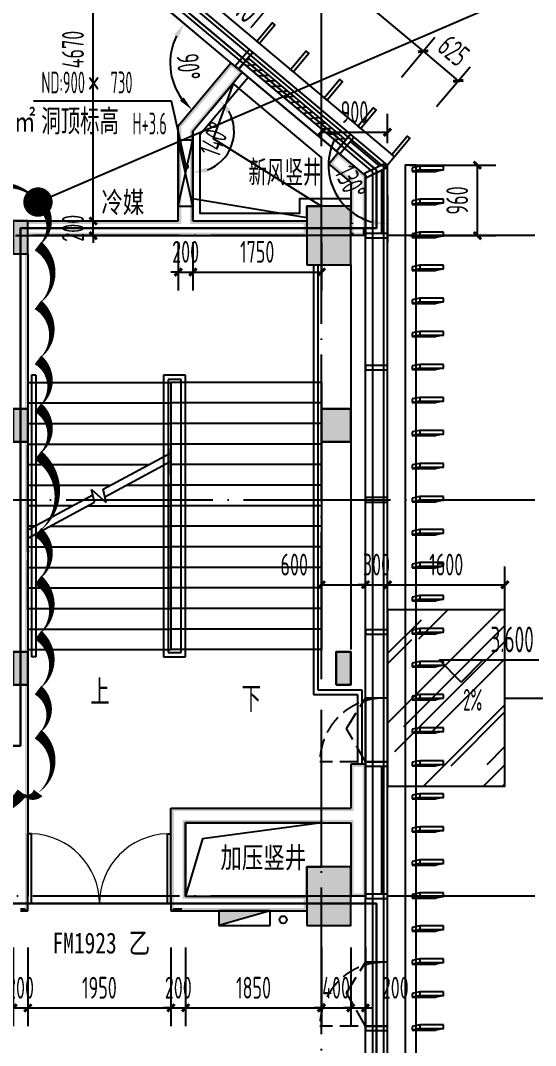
# Model space of a CAD drawing. Extents: x -228436 to 200315, y -41539 to 163917.
# Drawn here: x 53400 to 60417, y 69366 to 83331 of the extents above; entities that cross this region are included whole.
import ezdxf

# ---------------------------------------------------------------- set-up
doc = ezdxf.new("R2010")
doc.units = 0
doc.header["$LTSCALE"] = 1000
doc.header["$MEASUREMENT"] = 0
for name, pattern in [('13#楼幕墙$0$DASH', [0.35, 0.25, -0.1]), ('X-104 13#平面$0$ACAD_ISO05W100', [34, 24, -3, 0.5, -3, 0.5, -3]), ('X-104 13#平面$0$DOTE', [2.42, 2, -0.2, 0.02, -0.2])]:
    doc.linetypes.add(name, pattern=pattern)
for name, color, linetype in [('01-标注_尺寸', 124, 'Continuous'), ('01-标注_符号', 200, 'Continuous'), ('02-TEXT_标注', 130, 'Continuous'), ('13#楼幕墙$0$A-C_幕墙龙骨', 133, 'Continuous'), ('13#楼幕墙$0$A-C_玻璃幕墙', 140, 'Continuous'), ('13#楼幕墙$0$A-C_窗', 140, 'Continuous'), ('13#楼幕墙$0$A-TECH_结构', 21, 'Continuous'), ('13#楼幕墙$0$A-金属背板', 30, 'Continuous'), ('13#楼幕墙$0$D-铝板', 181, 'Continuous'), ('PUB_HATCH', 8, 'Continuous'), ('PUB_WALL', 9, 'Continuous'), ('X-104 13#平面$0$01-标注_标高', 200, 'Continuous'), ('X-104 13#平面$0$01-标注_符号', 200, 'Continuous'), ('X-104 13#平面$0$02-TEXT_房间', 7, 'Continuous'), ('X-104 13#平面$0$02-TEXT_标注', 130, 'Continuous'), ('X-104 13#平面$0$A-C_玻璃幕墙', 140, 'Continuous'), ('X-104 13#平面$0$A-E_栏杆', 232, 'Continuous'), ('X-104 13#平面$0$A-E_电梯', 171, 'Continuous'), ('X-104 13#平面$0$A-SUR_保温', 222, 'Continuous'), ('X-104 13#平面$0$A-TECH_暖通', 6, 'Continuous'), ('X-104 13#平面$0$A-TECH_水', 3, 'Continuous'), ('X-104 13#平面$0$A-TECH_结构', 21, 'Continuous'), ('X-104 13#平面$0$A_AXIS-轴线', 36, 'X-104 13#平面$0$DOTE'), ('X-104 13#平面$0$A_STR-砌块墙', 121, 'Continuous'), ('X-104 13#平面$0$A_STR-砼柱', 51, 'Continuous'), ('X-104 13#平面$0$DIM_SYMB', 3, 'Continuous'), ('X-104 13#平面$0$DOOR_FIRE', 220, 'Continuous'), ('X-104 13#平面$0$DOOR_FIRE_TEXT', 7, 'Continuous'), ('X-104 13#平面$0$EH_玻璃', 156, 'Continuous'), ('X-104 13#平面$0$PUB_TEXT', 7, 'Continuous'), ('X-104 13#平面$0$s-colu', 40, 'Continuous')]:
    doc.layers.add(name, color=color, linetype=linetype)
doc.layers.add('X-104 13#平面$0$000套内', color=226, linetype='Continuous', lineweight=30, plot=False)
doc.layers.add('X-104 13#平面$0$DIM_MODI', color=6, linetype='Continuous', plot=False)
doc.styles.add('_TCH_DIM', font='ros1.shx', dxfattribs={"width": 0.8, "bigfont": 'jd.shx'})
doc.styles.add('_TCH_DIM_T3', font='ros1.shx', dxfattribs={"width": 0.705882, "bigfont": 'jd.shx'})
doc.styles.add('X-104 13#平面$0$_TCH_DIM', font='ros1.shx', dxfattribs={"width": 0.8, "bigfont": 'jd.shx'})
doc.styles.add('X-104 13#平面$0$_TCH_SPACE', font='STXIHEI_0.TTF', dxfattribs={"width": 0.75, "height": 5})
doc.styles.add('X-104 13#平面$0$_TCH_WINDOW', font='STXIHEI_0.TTF', dxfattribs={"width": 0.75, "height": 3.5})
doc.styles.add('X-104 13#平面$0$Standard', font='ros1.shx', dxfattribs={"width": 0.75, "bigfont": 'jd.shx'})
doc.dimstyles.new('_TCH_ARCH&&100', dxfattribs={"dimtxt": 297.5, "dimasz": 100, "dimexe": 250, "dimexo": 300, "dimgap": 126.25, "dimtad": 1, "dimdec": 0, "dimzin": 0, "dimdsep": 46, "dimtxsty": '_TCH_DIM_T3', "dimblk": 'ARCHTICK', "dimcen": 0.09, "dimclrt": 7, "dimazin": 2, "dimtfac": 1, "dimtdec": 0, "dimtix": 1, "dimtmove": 2, "dimatfit": 3, "dimfxl": 0, "dimtolj": 1, "dimtzin": 0, "dimarcsym": 0})
doc.dimstyles.new('_TCH_ARROW&&100', dxfattribs={"dimtxt": 297.5, "dimasz": 200, "dimexe": 250, "dimexo": 300, "dimgap": 100, "dimtad": 1, "dimdec": 0, "dimzin": 0, "dimdsep": 46, "dimtxsty": '_TCH_DIM_T3', "dimcen": 0.09, "dimclrt": 7, "dimazin": 2, "dimtfac": 1, "dimtdec": 0, "dimtix": 1, "dimtmove": 2, "dimatfit": 3, "dimfxl": 0, "dimtolj": 1, "dimtzin": 0, "dimarcsym": 0})

# ---------------------------------------------------------------- blocks, each defined once
blk = doc.blocks.new('13#楼幕墙$0$A$C2B4E24BF')
at = {"linetype": '13#楼幕墙$0$DASH'}
for points in [[(5, 50), (5, 920)], [(5, 300), (460, 557), (875, 300)]]:
    blk.add_lwpolyline(points, dxfattribs=at)
blk.add_lwpolyline([(5, 0), (875, 0), (875, 300), (5, 300)], close=True)
blk.add_arc((5, 50), 870, 0, 90, dxfattribs=at)
blk = doc.blocks.new('*U123')
h = blk.add_hatch()
h.set_pattern_fill('ANSI31', color=256, scale=50)
h.set_pattern_definition([(45, (-56212.376, 120006.8), (-56.1266, 56.1266), [])])
h.paths.add_polyline_path([(-1740, 100), (0, 100), (0, 200), (-1740, 200)])
for points in [[(-1740, 0), (0, 0), (0, 300), (-1740, 300)], [(-1740, 100), (0, 100), (0, 200), (-1740, 200)]]:
    blk.add_lwpolyline(points, close=True)
blk = doc.blocks.new('13#楼幕墙$0$llllei')
for p, q in [((325, 50), (0, 50)), ((0, 50), (0, 0)), ((0, 0), (325, 0)), ((325, 0), (325, 50))]:
    blk.add_line(p, q)
for points in [[(0, 50), (-105, 29)], [(-105, 29), (-105, -21)], [(0, 0), (-105, -21)], [(325, 0), (220, -21)], [(-105, -21), (220, -21)]]:
    blk.add_lwpolyline(points)
blk = doc.blocks.new('13#楼幕墙$0$eeeessew')
blk.add_lwpolyline([(50, 0), (0, 0), (0, 325), (50, 325)], close=True)
blk = doc.blocks.new('13#楼幕墙$0$A$C7A413A1D')
blk.add_lwpolyline([(-70, -300), (-10, -300), (-10, 0), (-70, 0)], close=True)
blk = doc.blocks.new('13#楼幕墙')
at = {"layer": '13#楼幕墙$0$A-C_玻璃幕墙'}
for p, q in [((58400, 81360), (53293, 85645)), ((58350, 81337), (53288, 85584)), ((58200, 81267), (53272, 85402)), ((58350, 61350), (58350, 81337)), ((58400, 61300), (58400, 81360)), ((58200, 61500), (58200, 81267)), ((58790, 80940), (58790, 81228))]:
    blk.add_line(p, q, dxfattribs=at)
at = {"layer": '13#楼幕墙$0$A-TECH_结构'}
blk.add_lwpolyline([(4402, 77600), (-600, 77600), (-600, 60000), (21800, 60000), (21800, 61600), (58100, 61600), (58100, 81220), (53261, 85280), (38100, 76527), (38100, 72300), (12410, 72300), (4402, 77600)], dxfattribs=at)
at = {"layer": '13#楼幕墙$0$A-金属背板'}
for p, q in [((57892, 81681), (58293, 81345)), ((58320, 81292), (58320, 80430)), ((58320, 73160), (58320, 71430))]:
    blk.add_line(p, q, dxfattribs=at)
at = {"layer": '13#楼幕墙$0$D-铝板'}
blk.add_lwpolyline([(53309, 85827), (58496, 81475), (58400, 81360), (53293, 85645)], dxfattribs=at)
blk.add_lwpolyline([(58790, 81360), (58640, 81360), (58640, 61200), (58790, 61050), (58790, 81360)], close=True, dxfattribs=at)
at = {"layer": '13#楼幕墙$0$A-C_幕墙龙骨'}
for p, rotation in [((56573, 82893), 319.9999999999213), ((57951, 81736), 319.9999999999213), ((58083, 81256), 115.488553916933), ((58100, 80440), 90), ((58100, 78640), 90), ((58100, 76840), 90), ((58100, 75040), 90), ((58100, 73240), 90), ((58100, 71440), 90), ((58100, 69640), 90)]:
    blk.add_blockref('13#楼幕墙$0$A$C7A413A1D', p, dxfattribs=dict(at, rotation=rotation))
at = {"layer": '13#楼幕墙$0$A-C_窗'}
for name, p, rotation in [('*U123', (56565, 82900), 140.0000000000023), ('13#楼幕墙$0$A$C2B4E24BF', (58400, 73225), 90), ('13#楼幕墙$0$A$C2B4E24BF', (58400, 69625), 90)]:
    blk.add_blockref(name, p, dxfattribs=dict(at, rotation=rotation))
at = {"layer": '13#楼幕墙$0$D-铝板', "rotation": 320.000000000001}
for p in [(56619, 83050), (57079, 82664), (57538, 82279), (57998, 81893), (58458, 81507)]:
    blk.add_blockref('13#楼幕墙$0$eeeessew', p, dxfattribs=at)
at = {"layer": '13#楼幕墙$0$D-铝板'}
for p in [(58840, 81296), (58840, 80846), (58840, 80396), (58840, 79946), (58840, 79496), (58840, 79046), (58840, 78596), (58840, 78146), (58840, 77696), (58840, 77246), (58840, 76796), (58840, 76346), (58840, 75896), (58840, 75446), (58840, 74996), (58840, 74546), (58840, 74096), (58840, 73646), (58840, 73196), (58840, 72746), (58840, 72296), (58840, 71846), (58840, 71396), (58840, 70946), (58840, 70496), (58840, 70046), (58840, 69596)]:
    blk.add_blockref('13#楼幕墙$0$llllei', p, dxfattribs=at)
blk = doc.blocks.new('X-104 13#平面$0$轴网')
at = {"layer": 'X-104 13#平面$0$A_AXIS-轴线', "linetype": 'X-104 13#平面$0$DOTE'}
for p, q in [((57500, -7401), (57500, 24620.3)), ((60408.4, 18000), (-2925, 18000)), ((60408.4, 9000), (-2925, 9000))]:
    blk.add_line(p, q, dxfattribs=at)
blk = doc.blocks.new('*U74')
blk.add_lwpolyline([(200, 0), (200, 900), (0, 900), (0, 0), (200, 0), (0, 900), (0, 0), (200, 900)])
blk = doc.blocks.new('X-104 13#平面$0$$TwtSys$00000434')
for p, q in [((-0.5, 0.5), (-0.5, -0.5)), ((-0.5, -0.5), (0.5, 0.5)), ((0.5, 0.5), (-0.5, 0.5)), ((0.5, -0.5), (0.5, 0.5)), ((-0.5, -0.5), (0.5, -0.5))]:
    blk.add_line(p, q)
blk.add_solid([(0.5, -0.5), (0.5, 0.5), (-0.5, -0.5)])
blk = doc.blocks.new('X-104 13#平面$0$A$C55540B70')
at = {"layer": 'X-104 13#平面$0$A-TECH_水'}
blk.add_circle((-520, 71080), 50, dxfattribs=at)
at = {"layer": 'X-104 13#平面$0$A-TECH_水', "xscale": -700, "yscale": -200, "zscale": 700}
blk.add_blockref('X-104 13#平面$0$$TwtSys$00000434', (-1050, 71100), dxfattribs=at)
blk = doc.blocks.new('X-104 13#平面$0$$DorLib2D$00000002')
for p, q in [((-0.5, 0), (-0.5, 0.4875)), ((-0.475, 0.4875), (-0.5, 0.4875)), ((-0.475, 0), (-0.475, 0.4875)), ((0.475, 0), (0.475, 0.4875)), ((0.475, 0.4875), (0.5, 0.4875)), ((0.5, 0), (0.5, 0.4875)), ((-0.5, 0), (-0.475, 0)), ((0.5, 0), (0.475, 0))]:
    blk.add_line(p, q)
at = {"lineweight": 13}
for centre, start, end in [((-0.4875, 0), 0, 88.53072), ((0.4875, 0), 91.46928, 180)]:
    blk.add_arc(centre, 0.4875, start, end, dxfattribs=at)
blk = doc.blocks.new('_FZH')
blk.add_lwpolyline([(-0.5, -0.5), (0.5, -0.5), (0.5, 0.5), (-0.5, 0.5)], close=True)
at = {"layer": 'PUB_HATCH'}
blk.add_solid([(-0.5, -0.5), (0.5, -0.5), (-0.5, 0.5), (0.5, 0.5)], dxfattribs=at)
blk = doc.blocks.new('X-104 13#平面')
at = {"layer": 'PUB_WALL'}
for points in [[(56272.5, 82753.4), (55550, 81892.3), (55590, 81877.8), (56303.2, 82727.7)], [(56425.7, 82624.9), (56272.5, 82753.4), (56246.8, 82722.8), (56400, 82594.2)], [(56425.7, 82624.9), (55750, 81819.6), (55710, 81834.1), (56395.1, 82650.6)], [(55550, 80600), (55550, 81892.3), (55590, 81877.8), (55590, 80560)], [(55750, 80600), (55750, 81819.6), (55710, 81834.1), (55710, 80560)], [(57599.5, 81378.9), (57728, 81532.1), (57758.7, 81506.4), (57630.1, 81353.2)], [(58100, 81220), (57728, 81532.1), (57702.3, 81501.5), (58060, 81201.4)], [(57900, 81126.8), (57599.5, 81378.9), (57625.2, 81409.6), (57940, 81145.4)], [(57900, 81126.8), (57900, 80600), (57940, 80560), (57940, 81145.4)], [(58100, 81220), (58100, 80500), (58060, 80500), (58060, 81201.4)], [(57900, 80800), (57300, 80800), (57340, 80760), (57860, 80760)], [(57300, 80800), (57300, 80000), (57340, 80040), (57340, 80760)], [(57900, 80000), (57900, 80800), (57860, 80760), (57860, 80040)], [(53500, 80600), (53300, 80600), (53340, 80560), (53460, 80560)], [(53500, 80150), (53500, 80600), (53460, 80560), (53460, 80190)], [(53500, 80600), (53500, 80560), (55590, 80560), (55550, 80600)], [(55750, 80600), (55710, 80560), (57300, 80560), (57300, 80600)], [(57300, 80600), (57260, 80600), (57260, 80400), (57300, 80400)], [(57900, 80600), (57900, 80560), (57940, 80560)], [(57900, 80600), (57900, 80400), (57940, 80400), (57940, 80600)], [(53500, 80440), (53500, 80400), (55650, 80400), (55650, 80440)], [(55650, 80400), (57300, 80400), (57300, 80440), (55650, 80440)], [(57900, 80400), (57900, 80400), (57940, 80400), (57940, 80440)], [(58100, 80400), (57900, 80400), (57900, 80440), (58100, 80440)], [(57900, 80400), (57940, 80440), (57900, 80440)], [(58100, 80500), (58100, 80400), (58060, 80400), (58060, 80500)], [(53300, 80150), (53500, 80150), (53460, 80190), (53340, 80190)], [(53460, 78040), (53500, 78040), (53500, 80150), (53460, 80150)], [(57300, 80000), (57900, 80000), (57860, 80040), (57340, 80040)], [(53500, 78040), (53300, 78040), (53340, 78000), (53460, 78000)], [(53500, 77590), (53500, 78040), (53460, 78000), (53460, 77630)], [(57900, 78040), (57500, 78040), (57540, 78000), (57860, 78000)], [(57500, 78040), (57500, 77590), (57540, 77630), (57540, 78000)], [(57900, 77590), (57900, 78040), (57860, 78000), (57860, 77630)], [(53300, 77590), (53500, 77590), (53460, 77630), (53340, 77630)], [(53500, 77590), (53460, 77590), (53460, 77300), (53500, 77300)], [(57500, 77590), (57900, 77590), (57860, 77630), (57540, 77630)], [(53460, 74730), (53500, 74730), (53500, 77300), (53460, 77300)], [(53500, 74730), (53300, 74730), (53340, 74690), (53460, 74690)], [(53500, 74280), (53500, 74730), (53460, 74690), (53460, 74320)], [(57900, 74730), (57700, 74730), (57740, 74690), (57860, 74690)], [(57700, 74730), (57700, 74280), (57740, 74320), (57740, 74690)], [(57900, 74280), (57900, 74730), (57860, 74690), (57860, 74320)], [(53300, 74280), (53500, 74280), (53460, 74320), (53340, 74320)], [(57700, 74280), (57900, 74280), (57860, 74320), (57740, 74320)], [(53500, 74280), (53460, 74280), (53460, 73450), (53500, 73450)], [(53500, 73450), (53500, 71400), (53460, 71360), (53460, 73450)], [(57900, 73200), (57900, 72600), (57940, 72560), (57940, 73200)], [(58100, 73200), (57900, 73200), (57900, 73160), (58100, 73160)], [(58100, 73200), (58100, 72550), (58060, 72550), (58060, 73200)], [(55450, 71400), (55450, 72600), (55490, 72560), (55490, 71360)], [(55450, 72600), (57900, 72600), (57940, 72560), (55490, 72560)], [(58100, 72550), (58100, 71400), (58060, 71400), (58060, 72550)], [(55650, 71400), (55650, 72400), (55610, 72440), (55610, 71360)], [(55650, 72400), (57900, 72400), (57940, 72440), (55610, 72440)], [(57900, 72400), (57900, 71400), (57940, 71400), (57940, 72440)], [(57900, 71800), (57300, 71800), (57340, 71760), (57860, 71760)], [(57300, 71800), (57300, 71000), (57340, 71040), (57340, 71760)], [(57900, 71000), (57900, 71800), (57860, 71760), (57860, 71040)], [(53500, 71200), (53500, 71400), (53460, 71360), (53460, 71240)], [(55450, 71400), (55450, 71200), (55490, 71240), (55490, 71360)], [(55650, 71400), (55610, 71360), (57300, 71360), (57300, 71400)], [(57300, 71400), (57260, 71400), (57260, 71200), (57300, 71200)], [(58100, 71400), (57900, 71400), (57900, 71440), (58100, 71440)], [(53400, 71200), (53500, 71200), (53460, 71240), (53400, 71240)], [(55450, 71200), (55600, 71200), (55600, 71240), (55490, 71240)], [(55600, 71200), (57300, 71200), (57300, 71240), (55600, 71240)], [(57300, 71000), (57900, 71000), (57860, 71040), (57340, 71040)]]:
    blk.add_hatch(color=256, dxfattribs=at).paths.add_polyline_path(points)
at = {"layer": 'X-104 13#平面$0$EH_玻璃'}
h = blk.add_hatch(dxfattribs=at)
h.set_pattern_fill('AR-RROOF', color=256, scale=600, angle=45)
h.set_pattern_definition([(45, (0, 0), (646.5784, 1724.209), [11430, -1524, 3810, -762]), (45, (447.2, 986), (-1255.44, 177.809), [2286, -251.46, 4572, -571.5]), (45, (-188.6, 727.4), (2440.8336, 3162.8462), [6096, -1066.8, 3048, -762])])
h.paths.add_polyline_path([(60000, 75300), (58400, 75300), (58400, 72900), (60000, 72900)])
at = {"layer": 'X-104 13#平面$0$000套内'}
blk.add_lwpolyline([(4100, 77750), (4100, 68700), (-750, 68700), (-750, 59850), (21950, 59850), (21950, 61450), (58250, 61450), (58250, 71300), (48400, 71300), (48400, 73450), (53400, 73450), (53400, 80500), (58250, 80500), (58250, 81290.1), (53289, 85452.6), (37950, 76613.3), (37950, 72450), (12454.9, 72450), (4447.4, 77750)], close=True, dxfattribs=at)
at = {"layer": 'X-104 13#平面$0$01-标注_标高'}
for p, q in [((59404.2, 74318.4), (59104.2, 74618.4)), ((59104.2, 74618.4), (60460.7, 74618.4)), ((59404.2, 74318.4), (59704.2, 74618.4))]:
    blk.add_line(p, q, dxfattribs=at)
at = {"layer": 'X-104 13#平面$0$01-标注_符号'}
for p, q in [((60000, 74100), (60358.6, 74100)), ((60358.6, 74100), (61776, 74100))]:
    blk.add_line(p, q, dxfattribs=at)
at = {"layer": 'X-104 13#平面$0$A-C_玻璃幕墙'}
blk.add_lwpolyline([(60000, 75300), (58400, 75300), (58400, 72900), (60000, 72900)], close=True, dxfattribs=at)
at = {"layer": 'X-104 13#平面$0$A-E_栏杆'}
for p, q in [((57390, 80000), (57390, 74150)), ((57450, 80000), (57450, 74210)), ((53550, 78500), (53550, 74660)), ((53610, 78500), (53550, 78500)), ((53610, 78500), (53610, 74660)), ((55350, 78500), (55350, 74660)), ((55650, 78500), (55350, 78500)), ((55650, 74660), (55650, 78500)), ((55410, 78440), (55410, 74720)), ((55590, 78440), (55410, 78440)), ((55590, 74720), (55590, 78440)), ((55410, 74720), (55590, 74720)), ((53610, 74660), (53550, 74660)), ((55350, 74660), (55650, 74660)), ((57450, 74210), (58050, 74210)), ((58050, 74210), (58050, 73200)), ((57390, 74150), (57990, 74150)), ((57990, 74150), (57990, 73200)), ((58050, 73200), (57990, 73200))]:
    blk.add_line(p, q, dxfattribs=at)
at = {"layer": 'X-104 13#平面$0$A-E_电梯'}
for p, q in [((57900, 80000), (57900, 74760)), ((53500, 78400), (55450, 78400)), ((55450, 78400), (55450, 74760)), ((57500, 78400), (55450, 78400)), ((57500, 78400), (57500, 74760)), ((53500, 78120), (55450, 78120)), ((57500, 78120), (55450, 78120)), ((53500, 77840), (55450, 77840)), ((57500, 77840), (55450, 77840)), ((53500, 77560), (55450, 77560)), ((53500, 76090.8), (53500, 77540)), ((57500, 77560), (55450, 77560)), ((54524.6, 76943.5), (55450, 77442.8)), ((55450, 77142.8), (55450, 77500)), ((53500, 77280), (55148.2, 77280)), ((54548.5, 76842.8), (55450, 77329.2)), ((57500, 77280), (55450, 77280)), ((53500, 77000), (54629.2, 77000)), ((54839.8, 77000), (55450, 77000)), ((55450, 75300), (55450, 77029.2)), ((57500, 77000), (55450, 77000)), ((53500, 76390.8), (54384, 76867.7)), ((54407.9, 76767), (54366.7, 76940.6)), ((54366.7, 76940.6), (54567.7, 76761.8)), ((54567.7, 76761.8), (54524.6, 76943.5)), ((53500, 76277.2), (54407.9, 76767)), ((54110.2, 76720), (53500, 76720)), ((54320.8, 76720), (55450, 76720)), ((57500, 76720), (55450, 76720)), ((53591.2, 76440), (53500, 76440)), ((53801.8, 76440), (55450, 76440)), ((57500, 76440), (55450, 76440)), ((53500, 76160), (55450, 76160)), ((55450, 76160), (55450, 75300)), ((57500, 76160), (55450, 76160)), ((53500, 76100), (53517, 76100)), ((53500, 75300), (53500, 75977.2)), ((53500, 75880), (55450, 75880)), ((57500, 75880), (55450, 75880)), ((53500, 75600), (55450, 75600)), ((57500, 75600), (55450, 75600)), ((53500, 75320), (55450, 75320)), ((57500, 75320), (55450, 75320)), ((53500, 75040), (55450, 75040)), ((57500, 75040), (55450, 75040)), ((53500, 74760), (55450, 74760)), ((57500, 74760), (55450, 74760))]:
    blk.add_line(p, q, dxfattribs=at)
blk.add_lwpolyline([(57900, 80000), (57900, 76140)], dxfattribs=at)
at = {"layer": 'X-104 13#平面$0$A-SUR_保温'}
blk.add_lwpolyline([(57900, 80900), (57200, 80900), (57200, 80700), (55850, 80700), (55850, 81783.2), (56502.3, 82560.6)], dxfattribs=at)
at = {"layer": 'X-104 13#平面$0$A-TECH_结构'}
blk.add_lwpolyline([(58100, 61600), (58100, 81220), (53261.3, 85280.2), (38100, 76526.8), (38100, 72300), (12409.7, 72300), (4402.3, 77600), (-600, 77600), (-600, 60000), (21800, 60000), (21800, 61600)], close=True, dxfattribs=at)
at = {"layer": 'X-104 13#平面$0$A_AXIS-轴线', "linetype": 'X-104 13#平面$0$DOTE'}
blk.add_line((39500, 76800), (60408.4, 76800), dxfattribs=at)
at = {"layer": 'X-104 13#平面$0$A_STR-砌块墙'}
for p, q in [((56272.5, 82753.4), (55550, 81892.3)), ((56425.7, 82624.9), (56272.5, 82753.4)), ((56425.7, 82624.9), (55750, 81819.6)), ((55550, 80600), (55550, 81892.3)), ((55750, 80600), (55750, 81819.6)), ((57599.5, 81378.9), (57728, 81532.1)), ((58100, 81220), (57728, 81532.1)), ((57900, 81126.8), (57599.5, 81378.9)), ((58100, 81220), (58100, 80500)), ((57900, 81126.8), (57900, 80600)), ((53500, 80600), (55550, 80600)), ((55750, 80600), (57300, 80600)), ((58100, 80500), (58100, 80400)), ((53500, 80400), (55650, 80400)), ((55650, 80400), (57300, 80400)), ((57900, 80400), (57900, 80400)), ((58100, 80400), (57900, 80400)), ((53500, 80150), (53500, 78040)), ((53500, 77590), (53500, 77300)), ((53500, 77300), (53500, 74730)), ((53500, 74280), (53500, 73450)), ((53500, 73450), (53500, 71400)), ((57900, 73200), (57900, 72600)), ((58100, 73200), (57900, 73200)), ((58100, 73200), (58100, 72550)), ((55450, 71400), (55450, 72600)), ((55450, 72600), (57900, 72600)), ((58100, 72550), (58100, 71400)), ((55650, 71400), (55650, 72400)), ((55650, 72400), (57900, 72400)), ((57900, 72400), (57900, 71400)), ((53500, 71200), (53500, 71400)), ((55450, 71400), (55450, 71200)), ((55650, 71400), (57300, 71400)), ((58100, 71400), (57900, 71400)), ((53400, 71200), (53500, 71200)), ((55450, 71200), (55600, 71200)), ((55600, 71200), (57300, 71200))]:
    blk.add_line(p, q, dxfattribs=at)
at = {"layer": 'X-104 13#平面$0$DIM_MODI'}
blk.add_line((53638.1, 80857.4), (81446.6, 92840.8), dxfattribs=at)
blk.add_lwpolyline([(52221.7, 72808.2, 0, 150, 0.5), (53421.7, 72808.2, 0, 150, 0.5), (53638.1, 72808.2, 0, 150, 0.5), (53638.1, 73608.2, 0, 150, 0.5), (53638.1, 74208.2, 0, 150, 0.5), (53638.1, 74958.2, 0, 150, 0.5), (53638.1, 75708.2, 0, 150, 0.5), (53638.1, 76358.2, 0, 150, 0.5), (53638.1, 77408.2, 0, 150, 0.5), (53638.1, 78058.2, 0, 150, 0.5), (53638.1, 78708.2, 0, 150, 0.5), (53638.1, 79458.2, 0, 150, 0.5), (53638.1, 80258.2, 0, 150, 0.5), (53638.1, 80857.4, 0, 150, 0.5), (52738.1, 80857.4, 0, 150, 0.5)], format="xyseb", dxfattribs=at)
at = {"layer": 'X-104 13#平面$0$DIM_MODI', "const_width": 200}
blk.add_lwpolyline([(53546.3, 80817.8, 1), (53730, 80897, 1)], format="xyb", close=True, dxfattribs=at)
at = {"layer": 'X-104 13#平面$0$DIM_SYMB'}
for points in [[(56297.2, 82471.7), (55750, 81819.6), (55750, 80907.6), (57300, 80648.9), (57300, 80800), (57500, 80800), (57500, 81462.5), (56297.2, 82471.7), (56023.7, 81722.2), (57500, 80800)], [(57500, 72399.9), (55650, 72399.9), (55650, 71400), (57300, 71400), (57300, 71800), (57500, 71800), (57500, 72399.9), (55878.6, 72181.2), (55650, 71400)]]:
    blk.add_lwpolyline(points, dxfattribs=at)
for points in [[(56525, 74365.4, 0, 0, 0), (56525, 79400, 0, 0, 0), (54475, 79400, 0, 0, 0), (54475, 77240, 80, 0, 0), (54475, 76940, 0, 0, 0)], [(54475, 74460, 0, 0, 0), (54475, 76267, 80, 0, 0), (54475, 76567, 0, 0, 0)]]:
    blk.add_lwpolyline(points, format="xyseb", dxfattribs=at)
at = {"layer": 'X-104 13#平面$0$s-colu'}
for points in [[(53300, 77590), (53300, 78040), (53500, 78040), (53500, 77590)], [(57500, 78040), (57900, 78040), (57900, 77590), (57500, 77590)], [(53300.2, 74278), (53300.2, 74728), (53500.2, 74728), (53500.2, 74278)], [(57700, 74278), (57700, 74728), (57900, 74728), (57900, 74278)]]:
    blk.add_lwpolyline(points, close=True, dxfattribs=at)
for name, p in [('X-104 13#平面$0$A$C55540B70', (57500, 0)), ('X-104 13#平面$0$轴网', (0, 62400))]:
    blk.add_blockref(name, p)
at = {"layer": 'X-104 13#平面$0$A-TECH_暖通'}
blk.add_blockref('*U74', (55550, 80800), dxfattribs=at)
at = {"layer": 'X-104 13#平面$0$A-TECH_结构'}
blk.add_blockref('13#楼幕墙', (0, 0), dxfattribs=at)
at = {"layer": 'X-104 13#平面$0$A_STR-砼柱'}
for p, xscale, yscale, zscale in [((57600, 80400), 600, 800, 800), ((53400, 80375), 200, 450, 450), ((53400, 77815), 200, 450, 450), ((57700, 77815), 400, 450, 450), ((53400, 74505), 200, 450, 450), ((57800, 74505), 200, 450, 450), ((57600, 71400), 600, 800, 800)]:
    blk.add_blockref('_FZH', p, dxfattribs=dict(at, xscale=xscale, yscale=yscale, zscale=zscale))
at = {"layer": 'X-104 13#平面$0$DOOR_FIRE', "xscale": 1950, "yscale": 1950, "zscale": 200}
blk.add_blockref('X-104 13#平面$0$$DorLib2D$00000002', (54475, 71300), dxfattribs=at)
at = {"layer": 'X-104 13#平面$0$01-标注_符号', "style": 'X-104 13#平面$0$_TCH_SPACE', "width": 0.75}
blk.add_text('㎡', height=285.4, dxfattribs=at).set_placement((53313, 81817.7))
at = {"layer": 'X-104 13#平面$0$02-TEXT_房间', "style": 'X-104 13#平面$0$_TCH_SPACE', "width": 0.75}
for s, p in [('冷媒', (54502.5, 80711.8)), ('加压竖井', (56124.1, 71784.2))]:
    blk.add_text(s, height=285.43, dxfattribs=at).set_placement(p)
at = {"layer": 'X-104 13#平面$0$02-TEXT_标注', "linetype": 'X-104 13#平面$0$ACAD_ISO05W100', "style": 'X-104 13#平面$0$Standard', "width": 0.75}
blk.add_text('MQ-N01', height=350, rotation=320.00048, dxfattribs=at).set_placement((55784.8, 83858))
at = {"layer": 'X-104 13#平面$0$02-TEXT_标注'}
for s, height, style, width, p in [('新风竖井', 347.29, 'X-104 13#平面$0$Standard', 0.75, (56506, 81081.5)), ('3.600', 350, 'X-104 13#平面$0$_TCH_DIM', 0.64, (59803.5, 74723.4))]:
    blk.add_text(s, height=height, dxfattribs=dict(at, style=style, width=width)).set_placement(p)
at = {"layer": 'X-104 13#平面$0$DOOR_FIRE_TEXT', "style": 'X-104 13#平面$0$_TCH_WINDOW', "width": 0.75}
for s, height, p in [('FM1923', 285.43, (53836.7, 70620)), ('乙', 285.4, (54874.1, 70620))]:
    blk.add_text(s, height=height, dxfattribs=at).set_placement(p)
at = {"layer": 'X-104 13#平面$0$PUB_TEXT', "style": 'X-104 13#平面$0$_TCH_DIM', "width": 0.8}
for s, p in [('上', (54352.4, 74005)), ('下', (56413.2, 73910.4))]:
    blk.add_text(s, height=347.3, dxfattribs=at).set_placement(p)
blk = doc.blocks.new('_ArchTick')
at = {"color": 0, "linetype": 'ByBlock', "const_width": 0.4}
blk.add_lwpolyline([(-0.5, -0.5), (0.5, 0.5)], dxfattribs=at)
blk = doc.blocks.new('*D263')
at = {"layer": '01-标注_尺寸', "color": 0, "lineweight": -2, "transparency": 16777216}
for p, q in [((58590, 82560), (59046, 83103)), ((58885, 82911), (59364, 82509)), ((59070, 82158), (59525, 82701))]:
    blk.add_line(p, q, dxfattribs=at)
at = {"layer": 'Defpoints', "color": 0, "transparency": 16777216}
for p in [(59364, 82509), (58398, 82330), (58877, 81928)]:
    blk.add_point(p, dxfattribs=at)
at = {"layer": '01-标注_尺寸', "color": 0, "lineweight": -2, "transparency": 16777216, "xscale": 100, "yscale": 100, "zscale": 100}
for p, rotation in [((58885, 82911), 139.9999999999993), ((59364, 82509), 319.9999999999993)]:
    blk.add_blockref('_ArchTick', p, dxfattribs=dict(at, rotation=rotation))
at = {"layer": '01-标注_尺寸', "color": 7, "transparency": 16777216, "insert": (59302, 82921), "char_height": 297.5, "attachment_point": 5, "rotation": 320, "style": '_TCH_DIM_T3'}
blk.add_mtext('\\A1;625', dxfattribs=at)
blk = doc.blocks.new('*D264')
at = {"layer": '01-标注_尺寸', "color": 0, "lineweight": -2, "transparency": 16777216}
for p, q in [((57212, 83717), (57667, 84260)), ((57506, 84068), (58885, 82911)), ((58590, 82560), (59046, 83103))]:
    blk.add_line(p, q, dxfattribs=at)
at = {"layer": 'Defpoints', "color": 0, "transparency": 16777216}
for p in [(57019, 83487), (58885, 82911), (58398, 82330)]:
    blk.add_point(p, dxfattribs=at)
at = {"layer": '01-标注_尺寸', "color": 0, "lineweight": -2, "transparency": 16777216, "xscale": 100, "yscale": 100, "zscale": 100}
for p, rotation in [((57506, 84068), 139.9999999999993), ((58885, 82911), 319.9999999999994)]:
    blk.add_blockref('_ArchTick', p, dxfattribs=dict(at, rotation=rotation))
at = {"layer": '01-标注_尺寸', "color": 7, "transparency": 16777216, "insert": (58373, 83700), "char_height": 297.5, "attachment_point": 5, "rotation": 320, "style": '_TCH_DIM_T3'}
blk.add_mtext('\\A1;1800', dxfattribs=at)
blk = doc.blocks.new('*D304')
at = {"layer": '01-标注_尺寸', "color": 0, "lineweight": -2, "transparency": 16777216}
for p, q in [((58400, 75300), (58400, 75893)), ((60000, 75300), (60000, 75893)), ((58400, 75643), (60000, 75643))]:
    blk.add_line(p, q, dxfattribs=at)
at = {"layer": 'Defpoints', "color": 0, "transparency": 16777216}
for p in [(60000, 75643), (58400, 75000), (60000, 75000)]:
    blk.add_point(p, dxfattribs=at)
at = {"layer": '01-标注_尺寸', "color": 0, "lineweight": -2, "transparency": 16777216, "xscale": 100, "yscale": 100, "zscale": 100, "rotation": 180}
blk.add_blockref('_ArchTick', (58400, 75643), dxfattribs=at)
at = {"layer": '01-标注_尺寸', "color": 0, "lineweight": -2, "transparency": 16777216, "xscale": 100, "yscale": 100, "zscale": 100}
blk.add_blockref('_ArchTick', (60000, 75643), dxfattribs=at)
at = {"layer": '01-标注_尺寸', "color": 7, "transparency": 16777216, "insert": (59200, 75918), "char_height": 297.5, "attachment_point": 5, "style": '_TCH_DIM_T3'}
blk.add_mtext('\\A1;1600', dxfattribs=at)
blk = doc.blocks.new('*D305')
at = {"layer": '01-标注_尺寸', "color": 0, "lineweight": -2, "transparency": 16777216}
for p, q in [((58100, 75300), (58100, 75893)), ((58400, 75300), (58400, 75893)), ((58100, 75643), (58000, 75643)), ((58100, 75643), (58400, 75643)), ((58400, 75643), (58500, 75643))]:
    blk.add_line(p, q, dxfattribs=at)
at = {"layer": 'Defpoints', "color": 0, "transparency": 16777216}
for p in [(58400, 75643), (58100, 75000), (58400, 75000)]:
    blk.add_point(p, dxfattribs=at)
at = {"layer": '01-标注_尺寸', "color": 0, "lineweight": -2, "transparency": 16777216, "xscale": 100, "yscale": 100, "zscale": 100}
blk.add_blockref('_ArchTick', (58100, 75643), dxfattribs=at)
at = {"layer": '01-标注_尺寸', "color": 0, "lineweight": -2, "transparency": 16777216, "xscale": 100, "yscale": 100, "zscale": 100, "rotation": 180}
blk.add_blockref('_ArchTick', (58400, 75643), dxfattribs=at)
at = {"layer": '01-标注_尺寸', "color": 7, "transparency": 16777216, "insert": (58250, 75918), "char_height": 297.5, "attachment_point": 5, "style": '_TCH_DIM_T3'}
blk.add_mtext('\\A1;300', dxfattribs=at)
blk = doc.blocks.new('*D306')
at = {"layer": '01-标注_尺寸', "color": 0, "lineweight": -2, "transparency": 16777216}
for p, q in [((57500, 75300), (57500, 75893)), ((58100, 75300), (58100, 75893)), ((57500, 75643), (58100, 75643))]:
    blk.add_line(p, q, dxfattribs=at)
at = {"layer": 'Defpoints', "color": 0, "transparency": 16777216}
for p in [(58100, 75643), (57500, 75000), (58100, 75000)]:
    blk.add_point(p, dxfattribs=at)
at = {"layer": '01-标注_尺寸', "color": 0, "lineweight": -2, "transparency": 16777216, "xscale": 100, "yscale": 100, "zscale": 100, "rotation": 180}
blk.add_blockref('_ArchTick', (57500, 75643), dxfattribs=at)
at = {"layer": '01-标注_尺寸', "color": 0, "lineweight": -2, "transparency": 16777216, "xscale": 100, "yscale": 100, "zscale": 100}
blk.add_blockref('_ArchTick', (58100, 75643), dxfattribs=at)
at = {"layer": '01-标注_尺寸', "color": 7, "transparency": 16777216, "insert": (57130, 75918), "char_height": 297.5, "attachment_point": 5, "style": '_TCH_DIM_T3'}
blk.add_mtext('\\A1;600', dxfattribs=at)
blk = doc.blocks.new('*D329')
at = {"layer": '01-标注_尺寸', "color": 0, "lineweight": -2, "transparency": 16777216}
for p, q in [((53334, 85270), (54640, 85270)), ((54390, 80600), (54390, 85270)), ((53334, 80600), (54640, 80600))]:
    blk.add_line(p, q, dxfattribs=at)
at = {"layer": 'Defpoints', "color": 0, "transparency": 16777216}
for p in [(53034, 85270), (54390, 85270), (53034, 80600)]:
    blk.add_point(p, dxfattribs=at)
at = {"layer": '01-标注_尺寸', "color": 0, "lineweight": -2, "transparency": 16777216, "xscale": 100, "yscale": 100, "zscale": 100}
for p, rotation in [((54390, 85270), 90), ((54390, 80600), 270)]:
    blk.add_blockref('_ArchTick', p, dxfattribs=dict(at, rotation=rotation))
at = {"layer": '01-标注_尺寸', "color": 7, "transparency": 16777216, "insert": (54115, 82935), "char_height": 297.5, "attachment_point": 5, "rotation": 90, "style": '_TCH_DIM_T3'}
blk.add_mtext('\\A1;4670', dxfattribs=at)
blk = doc.blocks.new('*D330')
at = {"layer": '01-标注_尺寸', "color": 0, "lineweight": -2, "transparency": 16777216}
for p, q in [((53334, 80600), (54640, 80600)), ((54390, 80600), (54390, 80700)), ((54390, 80400), (54390, 80600)), ((53334, 80400), (54640, 80400)), ((54390, 80400), (54390, 80300))]:
    blk.add_line(p, q, dxfattribs=at)
at = {"layer": 'Defpoints', "color": 0, "transparency": 16777216}
for p in [(53034, 80600), (54390, 80600), (53034, 80400)]:
    blk.add_point(p, dxfattribs=at)
at = {"layer": '01-标注_尺寸', "color": 0, "lineweight": -2, "transparency": 16777216, "xscale": 100, "yscale": 100, "zscale": 100}
for p, rotation in [((54390, 80600), 270), ((54390, 80400), 90)]:
    blk.add_blockref('_ArchTick', p, dxfattribs=dict(at, rotation=rotation))
at = {"layer": '01-标注_尺寸', "color": 7, "transparency": 16777216, "insert": (54115, 80500), "char_height": 297.5, "attachment_point": 5, "rotation": 90, "style": '_TCH_DIM_T3'}
blk.add_mtext('\\A1;200', dxfattribs=at)
blk = doc.blocks.new('*D400')
at = {"layer": '01-标注_尺寸', "color": 0, "lineweight": -2, "transparency": 16777216}
for p, q in [((57900, 70700), (57900, 69628)), ((58100, 70700), (58100, 69628)), ((57900, 69878), (57800, 69878)), ((57900, 69878), (58100, 69878)), ((58100, 69878), (58200, 69878))]:
    blk.add_line(p, q, dxfattribs=at)
at = {"layer": 'Defpoints', "color": 0, "transparency": 16777216}
for p in [(57900, 71000), (58100, 71000), (58100, 69878)]:
    blk.add_point(p, dxfattribs=at)
at = {"layer": '01-标注_尺寸', "color": 0, "lineweight": -2, "transparency": 16777216, "xscale": 100, "yscale": 100, "zscale": 100}
blk.add_blockref('_ArchTick', (57900, 69878), dxfattribs=at)
at = {"layer": '01-标注_尺寸', "color": 0, "lineweight": -2, "transparency": 16777216, "xscale": 100, "yscale": 100, "zscale": 100, "rotation": 180}
blk.add_blockref('_ArchTick', (58100, 69878), dxfattribs=at)
at = {"layer": '01-标注_尺寸', "color": 7, "transparency": 16777216, "insert": (58506, 70153), "char_height": 297.5, "attachment_point": 5, "style": '_TCH_DIM_T3'}
blk.add_mtext('\\A1;200', dxfattribs=at)
blk = doc.blocks.new('*D401')
at = {"layer": '01-标注_尺寸', "color": 0, "lineweight": -2, "transparency": 16777216}
for p, q in [((57500, 70700), (57500, 69628)), ((57900, 70700), (57900, 69628)), ((57500, 69878), (57400, 69878)), ((57500, 69878), (57900, 69878)), ((57900, 69878), (58000, 69878))]:
    blk.add_line(p, q, dxfattribs=at)
at = {"layer": 'Defpoints', "color": 0, "transparency": 16777216}
for p in [(57500, 71000), (57900, 71000), (57900, 69878)]:
    blk.add_point(p, dxfattribs=at)
at = {"layer": '01-标注_尺寸', "color": 0, "lineweight": -2, "transparency": 16777216, "xscale": 100, "yscale": 100, "zscale": 100}
blk.add_blockref('_ArchTick', (57500, 69878), dxfattribs=at)
at = {"layer": '01-标注_尺寸', "color": 0, "lineweight": -2, "transparency": 16777216, "xscale": 100, "yscale": 100, "zscale": 100, "rotation": 180}
blk.add_blockref('_ArchTick', (57900, 69878), dxfattribs=at)
at = {"layer": '01-标注_尺寸', "color": 7, "transparency": 16777216, "insert": (57700, 70153), "char_height": 297.5, "attachment_point": 5, "style": '_TCH_DIM_T3'}
blk.add_mtext('\\A1;400', dxfattribs=at)
blk = doc.blocks.new('*D402')
at = {"layer": '01-标注_尺寸', "color": 0, "lineweight": -2, "transparency": 16777216}
for p, q in [((55650, 70700), (55650, 69628)), ((57500, 70700), (57500, 69628)), ((55650, 69878), (57500, 69878))]:
    blk.add_line(p, q, dxfattribs=at)
at = {"layer": 'Defpoints', "color": 0, "transparency": 16777216}
for p in [(55650, 71000), (57500, 71000), (57500, 69878)]:
    blk.add_point(p, dxfattribs=at)
at = {"layer": '01-标注_尺寸', "color": 0, "lineweight": -2, "transparency": 16777216, "xscale": 100, "yscale": 100, "zscale": 100, "rotation": 180}
blk.add_blockref('_ArchTick', (55650, 69878), dxfattribs=at)
at = {"layer": '01-标注_尺寸', "color": 0, "lineweight": -2, "transparency": 16777216, "xscale": 100, "yscale": 100, "zscale": 100}
blk.add_blockref('_ArchTick', (57500, 69878), dxfattribs=at)
at = {"layer": '01-标注_尺寸', "color": 7, "transparency": 16777216, "insert": (56575, 70153), "char_height": 297.5, "attachment_point": 5, "style": '_TCH_DIM_T3'}
blk.add_mtext('\\A1;1850', dxfattribs=at)
blk = doc.blocks.new('*D403')
at = {"layer": '01-标注_尺寸', "color": 0, "lineweight": -2, "transparency": 16777216}
for p, q in [((55450, 70700), (55450, 69628)), ((55650, 70700), (55650, 69628)), ((55450, 69878), (55350, 69878)), ((55450, 69878), (55650, 69878)), ((55650, 69878), (55750, 69878))]:
    blk.add_line(p, q, dxfattribs=at)
at = {"layer": 'Defpoints', "color": 0, "transparency": 16777216}
for p in [(55450, 71000), (55650, 71000), (55650, 69878)]:
    blk.add_point(p, dxfattribs=at)
at = {"layer": '01-标注_尺寸', "color": 0, "lineweight": -2, "transparency": 16777216, "xscale": 100, "yscale": 100, "zscale": 100}
blk.add_blockref('_ArchTick', (55450, 69878), dxfattribs=at)
at = {"layer": '01-标注_尺寸', "color": 0, "lineweight": -2, "transparency": 16777216, "xscale": 100, "yscale": 100, "zscale": 100, "rotation": 180}
blk.add_blockref('_ArchTick', (55650, 69878), dxfattribs=at)
at = {"layer": '01-标注_尺寸', "color": 7, "transparency": 16777216, "insert": (55550, 70153), "char_height": 297.5, "attachment_point": 5, "style": '_TCH_DIM_T3'}
blk.add_mtext('\\A1;200', dxfattribs=at)
blk = doc.blocks.new('*D404')
at = {"layer": '01-标注_尺寸', "color": 0, "lineweight": -2, "transparency": 16777216}
for p, q in [((53500, 70700), (53500, 69628)), ((55450, 70700), (55450, 69628)), ((53500, 69878), (55450, 69878))]:
    blk.add_line(p, q, dxfattribs=at)
at = {"layer": 'Defpoints', "color": 0, "transparency": 16777216}
for p in [(53500, 71000), (55450, 71000), (55450, 69878)]:
    blk.add_point(p, dxfattribs=at)
at = {"layer": '01-标注_尺寸', "color": 0, "lineweight": -2, "transparency": 16777216, "xscale": 100, "yscale": 100, "zscale": 100, "rotation": 180}
blk.add_blockref('_ArchTick', (53500, 69878), dxfattribs=at)
at = {"layer": '01-标注_尺寸', "color": 0, "lineweight": -2, "transparency": 16777216, "xscale": 100, "yscale": 100, "zscale": 100}
blk.add_blockref('_ArchTick', (55450, 69878), dxfattribs=at)
at = {"layer": '01-标注_尺寸', "color": 7, "transparency": 16777216, "insert": (54475, 70153), "char_height": 297.5, "attachment_point": 5, "style": '_TCH_DIM_T3'}
blk.add_mtext('\\A1;1950', dxfattribs=at)
blk = doc.blocks.new('*D405')
at = {"layer": '01-标注_尺寸', "color": 0, "lineweight": -2, "transparency": 16777216}
for p, q in [((53300, 70700), (53300, 69628)), ((53500, 70700), (53500, 69628)), ((53300, 69878), (53200, 69878)), ((53300, 69878), (53500, 69878)), ((53500, 69878), (53600, 69878))]:
    blk.add_line(p, q, dxfattribs=at)
at = {"layer": 'Defpoints', "color": 0, "transparency": 16777216}
for p in [(53300, 71000), (53500, 71000), (53500, 69878)]:
    blk.add_point(p, dxfattribs=at)
at = {"layer": '01-标注_尺寸', "color": 0, "lineweight": -2, "transparency": 16777216, "xscale": 100, "yscale": 100, "zscale": 100}
blk.add_blockref('_ArchTick', (53300, 69878), dxfattribs=at)
at = {"layer": '01-标注_尺寸', "color": 0, "lineweight": -2, "transparency": 16777216, "xscale": 100, "yscale": 100, "zscale": 100, "rotation": 180}
blk.add_blockref('_ArchTick', (53500, 69878), dxfattribs=at)
at = {"layer": '01-标注_尺寸', "color": 7, "transparency": 16777216, "insert": (53400, 70153), "char_height": 297.5, "attachment_point": 5, "style": '_TCH_DIM_T3'}
blk.add_mtext('\\A1;200', dxfattribs=at)
blk = doc.blocks.new('*D601')
at = {"layer": '01-标注_尺寸', "color": 0, "lineweight": -2, "transparency": 16777216}
for p, q in [((58700, 81360), (59875, 81360)), ((59625, 80400), (59625, 81360)), ((58700, 80400), (59875, 80400))]:
    blk.add_line(p, q, dxfattribs=at)
at = {"layer": 'Defpoints', "color": 0, "transparency": 16777216}
for p in [(58400, 81360), (59625, 81360), (58400, 80400)]:
    blk.add_point(p, dxfattribs=at)
at = {"layer": '01-标注_尺寸', "color": 0, "lineweight": -2, "transparency": 16777216, "xscale": 100, "yscale": 100, "zscale": 100}
for p, rotation in [((59625, 81360), 90), ((59625, 80400), 270)]:
    blk.add_blockref('_ArchTick', p, dxfattribs=dict(at, rotation=rotation))
at = {"layer": '01-标注_尺寸', "color": 7, "transparency": 16777216, "insert": (59350, 80880), "char_height": 297.5, "attachment_point": 5, "rotation": 90, "style": '_TCH_DIM_T3'}
blk.add_mtext('\\A1;960', dxfattribs=at)
blk = doc.blocks.new('*D602')
at = {"layer": '01-标注_尺寸', "color": 0, "lineweight": -2, "transparency": 16777216}
for p, q in [((57500, 81660), (57500, 82059)), ((58400, 81660), (58400, 82059)), ((57500, 81809), (58400, 81809))]:
    blk.add_line(p, q, dxfattribs=at)
at = {"layer": 'Defpoints', "color": 0, "transparency": 16777216}
for p in [(58400, 81809), (57500, 81360), (58400, 81360)]:
    blk.add_point(p, dxfattribs=at)
at = {"layer": '01-标注_尺寸', "color": 0, "lineweight": -2, "transparency": 16777216, "xscale": 100, "yscale": 100, "zscale": 100, "rotation": 180}
blk.add_blockref('_ArchTick', (57500, 81809), dxfattribs=at)
at = {"layer": '01-标注_尺寸', "color": 0, "lineweight": -2, "transparency": 16777216, "xscale": 100, "yscale": 100, "zscale": 100}
blk.add_blockref('_ArchTick', (58400, 81809), dxfattribs=at)
at = {"layer": '01-标注_尺寸', "color": 7, "transparency": 16777216, "insert": (57950, 82084), "char_height": 297.5, "attachment_point": 5, "style": '_TCH_DIM_T3'}
blk.add_mtext('\\A1;900', dxfattribs=at)
blk = doc.blocks.new('*D603')
at = {"layer": '01-标注_尺寸', "color": 0, "lineweight": -2, "transparency": 16777216}
for p, q in [((58088, 81622), (57593, 82037)), ((58400, 80953), (58400, 80307))]:
    blk.add_line(p, q, dxfattribs=at)
blk.add_arc((58400, 81360), 803, 154.3047, 255.6953, dxfattribs=at)
at = {"layer": '01-标注_尺寸', "color": 0, "transparency": 16777216}
for points in [[(57648, 81726), (57704, 81690), (57785, 81876)], [(58206, 80615), (58197, 80549), (58400, 80557)]]:
    blk.add_solid(points, dxfattribs=at)
at = {"layer": 'Defpoints', "color": 0, "transparency": 16777216}
for p in [(58318, 81429), (57598, 81313), (58400, 81360), (58400, 81253)]:
    blk.add_point(p, dxfattribs=at)
at = {"layer": '01-标注_尺寸', "color": 7, "transparency": 16777216, "insert": (57898, 81126), "char_height": 297.5, "attachment_point": 5, "rotation": 295, "style": '_TCH_DIM_T3'}
blk.add_mtext('\\A1;130°', dxfattribs=at)
blk = doc.blocks.new('*D634')
at = {"layer": '01-标注_尺寸', "color": 0, "lineweight": -2, "transparency": 16777216}
for p, q in [((55750, 80311), (55750, 79654)), ((57500, 80311), (57500, 79654)), ((55750, 79904), (57500, 79904))]:
    blk.add_line(p, q, dxfattribs=at)
at = {"layer": 'Defpoints', "color": 0, "transparency": 16777216}
for p in [(55750, 80611), (57500, 80611), (57500, 79904)]:
    blk.add_point(p, dxfattribs=at)
at = {"layer": '01-标注_尺寸', "color": 0, "lineweight": -2, "transparency": 16777216, "xscale": 100, "yscale": 100, "zscale": 100, "rotation": 180}
blk.add_blockref('_ArchTick', (55750, 79904), dxfattribs=at)
at = {"layer": '01-标注_尺寸', "color": 0, "lineweight": -2, "transparency": 16777216, "xscale": 100, "yscale": 100, "zscale": 100}
blk.add_blockref('_ArchTick', (57500, 79904), dxfattribs=at)
at = {"layer": '01-标注_尺寸', "color": 7, "transparency": 16777216, "insert": (56625, 80179), "char_height": 297.5, "attachment_point": 5, "style": '_TCH_DIM_T3'}
blk.add_mtext('\\A1;1750', dxfattribs=at)
blk = doc.blocks.new('*D635')
at = {"layer": '01-标注_尺寸', "color": 0, "lineweight": -2, "transparency": 16777216}
for p, q in [((55550, 80311), (55550, 79654)), ((55750, 80311), (55750, 79654)), ((55550, 79904), (55450, 79904)), ((55550, 79904), (55750, 79904)), ((55750, 79904), (55850, 79904))]:
    blk.add_line(p, q, dxfattribs=at)
at = {"layer": 'Defpoints', "color": 0, "transparency": 16777216}
for p in [(55550, 80611), (55750, 80611), (55750, 79904)]:
    blk.add_point(p, dxfattribs=at)
at = {"layer": '01-标注_尺寸', "color": 0, "lineweight": -2, "transparency": 16777216, "xscale": 100, "yscale": 100, "zscale": 100}
blk.add_blockref('_ArchTick', (55550, 79904), dxfattribs=at)
at = {"layer": '01-标注_尺寸', "color": 0, "lineweight": -2, "transparency": 16777216, "xscale": 100, "yscale": 100, "zscale": 100, "rotation": 180}
blk.add_blockref('_ArchTick', (55750, 79904), dxfattribs=at)
at = {"layer": '01-标注_尺寸', "color": 7, "transparency": 16777216, "insert": (55650, 80179), "char_height": 297.5, "attachment_point": 5, "style": '_TCH_DIM_T3'}
blk.add_mtext('\\A1;200', dxfattribs=at)
blk = doc.blocks.new('*D636')
at = {"layer": '01-标注_尺寸', "color": 0, "lineweight": -2, "transparency": 16777216}
for p, q in [((55858, 83101), (55442, 83450)), ((55925, 82339), (55575, 81923))]:
    blk.add_line(p, q, dxfattribs=at)
blk.add_arc((56273, 82753), 834, 153.7661, 216.2339, dxfattribs=at)
at = {"layer": '01-标注_尺寸', "color": 0, "transparency": 16777216}
for points in [[(55496, 83140), (55552, 83104), (55633, 83290)], [(55624, 82283), (55575, 82237), (55736, 82114)]]:
    blk.add_solid(points, dxfattribs=at)
at = {"layer": 'Defpoints', "color": 0, "transparency": 16777216}
for p in [(55451, 82898), (56088, 82908), (56273, 82753), (56118, 82569)]:
    blk.add_point(p, dxfattribs=at)
at = {"layer": '01-标注_尺寸', "color": 7, "transparency": 16777216, "insert": (55689, 82702), "char_height": 297.5, "attachment_point": 5, "rotation": 275, "style": '_TCH_DIM_T3'}
blk.add_mtext('\\A1;90°', dxfattribs=at)
blk = doc.blocks.new('*D637')
at = {"layer": '01-标注_尺寸', "color": 0, "lineweight": -2, "transparency": 16777216}
for p, q in [((55989, 82105), (56271, 82440)), ((55750, 81447), (55750, 81009))]:
    blk.add_line(p, q, dxfattribs=at)
blk.add_arc((55750, 81820), 560, 290.5575, 29.4425, dxfattribs=at)
at = {"layer": '01-标注_尺寸', "color": 0, "transparency": 16777216}
for points in [[(56212, 82074), (56264, 82116), (56110, 82249)], [(55953, 81262), (55941, 81328), (55750, 81259)]]:
    blk.add_solid(points, dxfattribs=at)
at = {"layer": 'Defpoints', "color": 0, "transparency": 16777216}
for p in [(55796, 81875), (55750, 81820), (55750, 81747), (56158, 81435)]:
    blk.add_point(p, dxfattribs=at)
at = {"layer": '01-标注_尺寸', "color": 7, "transparency": 16777216, "insert": (56043, 81713), "char_height": 297.5, "attachment_point": 5, "rotation": 70, "style": '_TCH_DIM_T3'}
blk.add_mtext('\\A1;140°', dxfattribs=at)

msp = doc.modelspace()

# ---------------------------------------------------------------- linework, layer by layer
msp.add_line((55750, 81819.6), (55750, 80600))
at = {"layer": '01-标注_符号'}
for p, q in [((55459.2, 82233.5), (53579, 82233.5)), ((55656.7, 81341), (55459.2, 82233.5))]:
    msp.add_line(p, q, dxfattribs=at)
at = {"layer": '01-标注_符号', "const_width": 40}
msp.add_lwpolyline([(55661, 81321.5, 1), (55652.3, 81360.5, 1)], format="xyb", close=True, dxfattribs=at)
at = {"layer": '01-标注_符号'}
msp.add_lwpolyline([(59257.8, 73821.2, 0, 0, 0), (59520.2, 73821.2, 80, 0, 0), (59820.2, 73821.2, 0, 0, 0)], format="xyseb", dxfattribs=at)

# ---------------------------------------------------------------- block references
msp.add_blockref('X-104 13#平面', (0, 0))

# ---------------------------------------------------------------- texts
at = {"layer": '02-TEXT_标注', "style": '_TCH_DIM'}
for s, height, width, p in [('ND:900', 297.5, 0.564706, (53684, 82338.5)), ('×', 347.3, 0.8, (54316.8, 82338.5)), ('730', 297.5, 0.564706, (54627.2, 82338.5)), ('洞顶标高', 347.29, 0.8, (53684, 81778.5)), ('H+3.6', 297.5, 0.564706, (54925.6, 81778.5)), ('2%%%', 297.5, 0.564706, (59432.6, 73926.2))]:
    msp.add_text(s, height=height, dxfattribs=dict(at, width=width)).set_placement(p)

# ---------------------------------------------------------------- dimensions: what is measured, and where the dimension line sits
at = {"layer": '01-标注_尺寸'}
for p1, p2, distance, picture, middle in [((53033.6, 80600), (53033.6, 85270.3), -1356.4, '*D329', (54115, 82935.1)), ((57500, 81359.9), (58400, 81359.9), 448.9, '*D602', (57950, 82083.8)), ((58400, 80400), (58400, 81359.9), -1225.1, '*D601', (59350.1, 80879.9)), ((53033.6, 80400), (53033.6, 80600), -1356.4, '*D330', (54115, 80500)), ((55550, 80610.6), (55750, 80610.6), -706.9, '*D635', (55650, 80178.6)), ((55750, 80610.6), (57500, 80610.6), -706.9, '*D634', (56625, 80178.6)), ((58100, 75000), (58400, 75000), 643.3, '*D305', (58250, 75918.3)), ((58400, 75000), (60000, 75000), 643.3, '*D304', (59200, 75918.3)), ((53300, 71000), (53500, 71000), -1121.5, '*D405', (53400, 70153.5)), ((53500, 71000), (55450, 71000), -1121.5, '*D404', (54475, 70153.5)), ((55450, 71000), (55650, 71000), -1121.5, '*D403', (55550, 70153.5)), ((55650, 71000), (57500, 71000), -1121.5, '*D402', (56575, 70153.5)), ((57500, 71000), (57900, 71000), -1121.5, '*D401', (57700, 70153.5))]:
    dim = msp.add_aligned_dim(p1=p1, p2=p2, distance=distance, dimstyle='_TCH_ARCH&&100', dxfattribs=at)
    dim.commit()
    dim.dimension.update_dxf_attribs({"geometry": picture, "text_midpoint": middle})
for base, p1, p2, picture, middle in [((58885.2, 82911.3), (57018.8, 83487.2), (58397.7, 82330.2), '*D264', (58372.6, 83700.4)), ((59364.4, 82509.2), (58397.7, 82330.2), (58876.8, 81928.1), '*D263', (59301.6, 82920.9))]:
    dim = msp.add_linear_dim(base=base, p1=p1, p2=p2, angle=320, dimstyle='_TCH_ARCH&&100', override={"dimgap": 0}, dxfattribs=at)
    dim.commit()
    dim.dimension.update_dxf_attribs({"geometry": picture, "text_midpoint": middle, "dimtype": 161, "text_rotation": 320})
for base, center, p1, p2, picture, middle in [((55450.8, 82898.3), (56272.5, 82753.4), (56088.2, 82908.1), (56117.8, 82569.1), '*D636', (55689.1, 82702.4)), ((56157.6361, 81434.9699), (55750, 81819.5547), (55750, 81747.2676), (55796.4653, 81874.9298), '*D637', (56042.8757, 81712.9566)), ((57598.2, 81313.2), (58400, 81359.9), (58317.9, 81428.8), (58400, 81252.8), '*D603', (57897.5, 81125.6))]:
    dim = msp.add_angular_dim_3p(base=base, center=center, p1=p1, p2=p2, dimstyle='_TCH_ARROW&&100', dxfattribs=at)
    dim.commit()
    dim.dimension.update_dxf_attribs({"geometry": picture, "text_midpoint": middle})
for base, p1, p2, picture, middle in [((58100, 75643.3), (57500, 75000), (58100, 75000), '*D306', (57130, 75918.3)), ((58100, 69878.5), (57900, 71000), (58100, 71000), '*D400', (58505.7, 70153.5))]:
    dim = msp.add_linear_dim(base=base, p1=p1, p2=p2, angle=0, dimstyle='_TCH_ARCH&&100', dxfattribs=at)
    dim.commit()
    dim.dimension.update_dxf_attribs({"geometry": picture, "text_midpoint": middle, "dimtype": 161})

doc.saveas('drawing.dxf')
